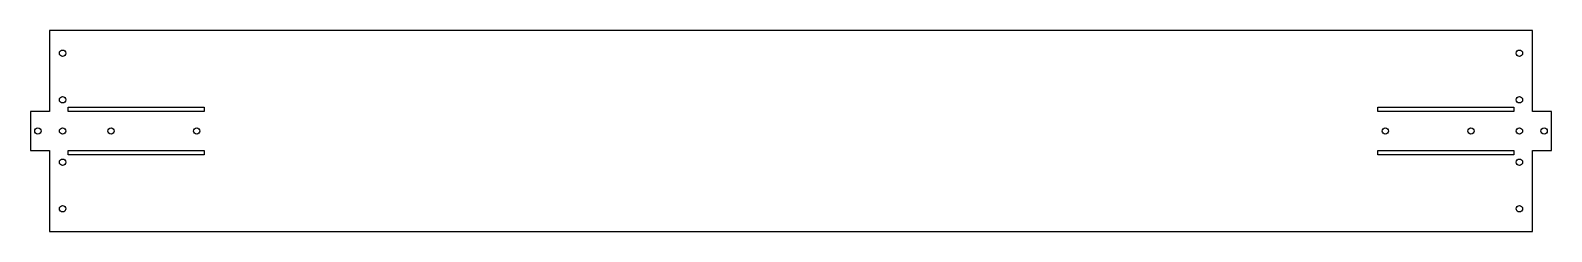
# Model space of a CAD drawing. Header units: millimetres. Extents: x -806 to 10, y 0 to 108.
import ezdxf

# ---------------------------------------------------------------- set-up
doc = ezdxf.new("R2010")
doc.units = ezdxf.units.MM
doc.layers.get('0').update_dxf_attribs({"linetype": 'CONTINUOUS'})

msp = doc.modelspace()

# ---------------------------------------------------------------- linework, layer by layer
for points in [[(0, 43.52), (10.26, 43.52), (10.26, 64.52), (0, 64.52), (0, 66.79), (0, 103.05), (0, 108.05), (-796, 108.05), (-796, 103.05), (-796, 100.79), (-796, 66.79), (-796, 64.52), (-806.26, 64.52), (-806.26, 43.52), (-796, 43.52), (-796, 41.26), (-796, 7.26), (-796, 5), (-796, 0), (0, 0), (0, 5), (0, 7.26), (0, 41.26)], [(-713, 66.79), (-713, 64.52), (-786, 64.52), (-786, 66.79)], [(-83, 66.79), (-10, 66.79), (-10, 64.52), (-83, 64.52)], [(-786, 41.26), (-786, 43.52), (-713, 43.52), (-713, 41.26)], [(-83, 43.52), (-10, 43.52), (-10, 41.26), (-83, 41.26)]]:
    msp.add_lwpolyline(points, close=True)
for centre in [(-789, 95.79), (-7, 95.79), (-789, 70.79), (-7, 70.79), (-802.26, 54.02), (-789, 54.02), (-763, 54.02), (-717, 54.02), (-79, 54.02), (-33, 54.02), (-7, 54.02), (6.26, 54.02), (-789, 37.26), (-7, 37.26), (-789, 12.26), (-7, 12.26)]:
    msp.add_circle(centre, 1.7)

doc.saveas('drawing.dxf')
